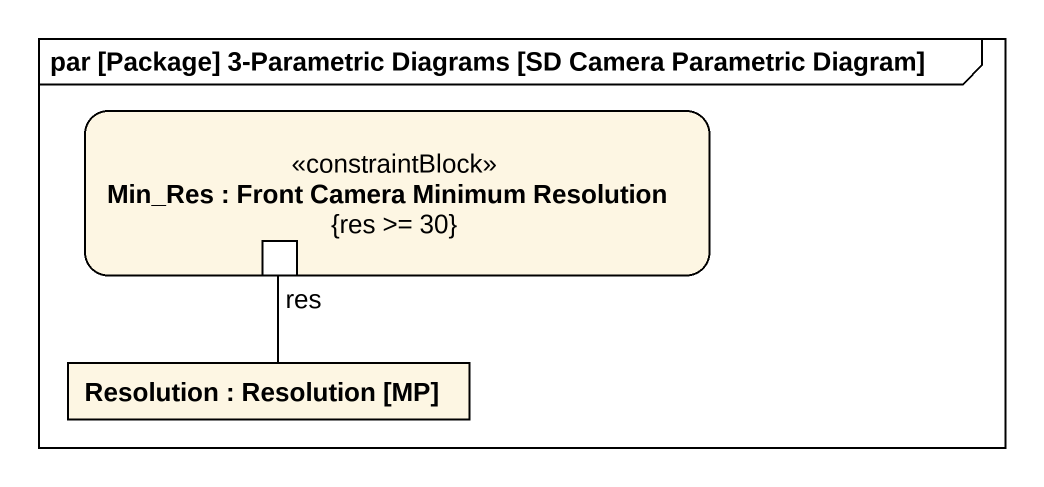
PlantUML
@startuml
mainframe par [Package] 3-Parametric Diagrams [SD Camera Parametric Diagram]
rectangle "Min_Res : Front Camera Minimum Resolution\n{res >= 30}" as Min_Res <<constraintBlock>> {
  port res
}
rectangle "Resolution : Resolution [MP]" as Resolution
Resolution -up- res
@enduml
